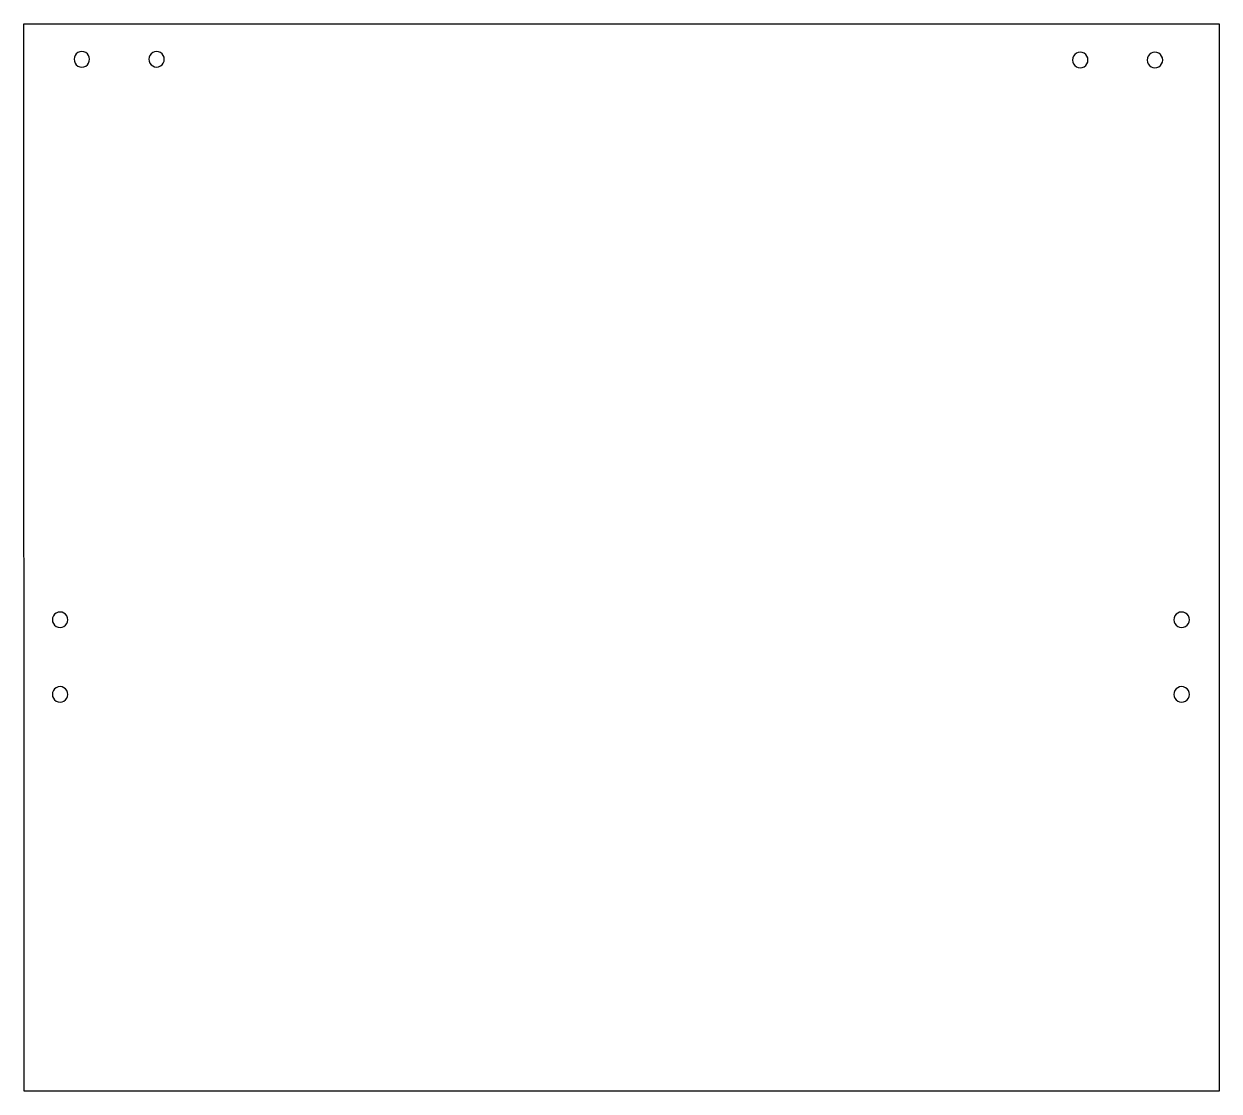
# Model space of a CAD drawing. Header units: millimetres. Extents: x 75 to 415, y 0 to 304.
import ezdxf

# ---------------------------------------------------------------- set-up
doc = ezdxf.new("R2010")
doc.units = ezdxf.units.MM
doc.layers.get('0').update_dxf_attribs({"linetype": 'CONTINUOUS'})

msp = doc.modelspace()

# ---------------------------------------------------------------- linework, layer by layer
msp.add_lwpolyline([(415.116476, 0.123521), (75.210746, 0.123521), (75.123562, 303.641303), (415.116476, 303.641303)], close=True)
for points in [[(92.707913, 295.496963, -508.4), (92.024522, 295.894079, -508.4), (91.180624, 295.894079, -508.4), (90.497233, 295.496963, -508.4)], [(113.952668, 295.481598, -508.4), (113.271964, 295.874602, -508.4), (112.433306, 295.874602, -508.4), (111.752605, 295.481598, -508.4)], [(90.497233, 295.496963, -508.4), (89.813842, 295.099847, -508.4), (89.396, 294.366655, -508.4), (89.402651, 293.576287, -508.4)], [(89.402651, 293.576287, -508.4), (89.396, 292.78592, -508.4), (89.813842, 292.052728, -508.4), (90.497233, 291.655612, -508.4)], [(93.802495, 293.576287, -508.4), (93.809147, 294.366655, -508.4), (93.391304, 295.099847, -508.4), (92.707913, 295.496963, -508.4)], [(92.707913, 291.655612, -508.4), (93.391304, 292.052728, -508.4), (93.809146, 292.78592, -508.4), (93.802495, 293.576287, -508.4)], [(111.752605, 295.481598, -508.4), (111.071901, 295.088595, -508.4), (110.652573, 294.362294, -508.4), (110.652573, 293.576287, -508.4)], [(110.652573, 293.576287, -508.4), (110.652573, 292.79028, -508.4), (111.071901, 292.06398, -508.4), (111.752605, 291.670977, -508.4)], [(115.0527, 293.576287, -508.4), (115.0527, 294.362294, -508.4), (114.63337, 295.088595, -508.4), (113.952668, 295.481598, -508.4)], [(113.952668, 291.670977, -508.4), (114.63337, 292.06398, -508.4), (115.0527, 292.79028, -508.4), (115.0527, 293.576287, -508.4)], [(374.522301, 295.281599, -508.4), (373.841608, 294.888596, -508.4), (373.422296, 294.162295, -508.4), (373.422296, 293.376288, -508.4)], [(373.422296, 293.376288, -508.4), (373.422296, 292.590281, -508.4), (373.841608, 291.863981, -508.4), (374.522301, 291.470978, -508.4)], [(376.722338, 295.281599, -508.4), (376.041645, 295.674603, -508.4), (375.202995, 295.674603, -508.4), (374.522301, 295.281599, -508.4)], [(377.82237, 293.376288, -508.4), (377.82237, 294.162295, -508.4), (377.403032, 294.888596, -508.4), (376.722338, 295.281599, -508.4)], [(376.722338, 291.470978, -508.4), (377.403032, 291.863981, -508.4), (377.82237, 292.590281, -508.4), (377.82237, 293.376288, -508.4)], [(395.771994, 295.281599, -508.4), (395.091274, 294.888596, -508.4), (394.671963, 294.162295, -508.4), (394.671963, 293.376288, -508.4)], [(394.671963, 293.376288, -508.4), (394.671963, 292.590281, -508.4), (395.091274, 291.863981, -508.4), (395.771994, 291.470978, -508.4)], [(397.972031, 295.281599, -508.4), (397.291311, 295.674603, -508.4), (396.452688, 295.674603, -508.4), (395.771994, 295.281599, -508.4)], [(399.072063, 293.376288, -508.4), (399.072063, 294.162295, -508.4), (398.652725, 294.888596, -508.4), (397.972031, 295.281599, -508.4)], [(397.972031, 291.470978, -508.4), (398.652725, 291.863981, -508.4), (399.072063, 292.590281, -508.4), (399.072063, 293.376288, -508.4)], [(90.497233, 291.655612, -508.4), (91.180624, 291.258495, -508.4), (92.024522, 291.258495, -508.4), (92.707913, 291.655612, -508.4)], [(111.752605, 291.670977, -508.4), (112.433306, 291.277973, -508.4), (113.271964, 291.277973, -508.4), (113.952668, 291.670977, -508.4)], [(374.522301, 291.470978, -508.4), (375.202995, 291.077974, -508.4), (376.041645, 291.077974, -508.4), (376.722338, 291.470978, -508.4)], [(395.771994, 291.470978, -508.4), (396.452688, 291.077974, -508.4), (397.291311, 291.077974, -508.4), (397.972031, 291.470978, -508.4)], [(84.312604, 136.077809, -508.4), (83.631902, 135.684805, -508.4), (83.212573, 134.958505, -508.4), (83.212573, 134.172497, -508.4)], [(86.512668, 136.077809, -508.4), (85.831966, 136.470813, -508.4), (84.993306, 136.470813, -508.4), (84.312604, 136.077809, -508.4)], [(87.612699, 134.172497, -508.4), (87.612699, 134.958505, -508.4), (87.19337, 135.684805, -508.4), (86.512668, 136.077809, -508.4)], [(403.362017, 136.077809, -508.4), (402.681297, 135.684805, -508.4), (402.261985, 134.958505, -508.4), (402.261985, 134.172497, -508.4)], [(405.562054, 136.077809, -508.4), (404.881334, 136.470813, -508.4), (404.042684, 136.470813, -508.4), (403.362017, 136.077809, -508.4)], [(406.662033, 134.172497, -508.4), (406.662033, 134.958505, -508.4), (406.242748, 135.684805, -508.4), (405.562054, 136.077809, -508.4)], [(83.212573, 134.172497, -508.4), (83.212573, 133.386491, -508.4), (83.631902, 132.660189, -508.4), (84.312604, 132.267185, -508.4)], [(86.512668, 132.267185, -508.4), (87.19337, 132.660189, -508.4), (87.612699, 133.386491, -508.4), (87.612699, 134.172497, -508.4)], [(402.261985, 134.172497, -508.4), (402.261985, 133.386491, -508.4), (402.681297, 132.660189, -508.4), (403.362017, 132.267185, -508.4)], [(405.562054, 132.267185, -508.4), (406.242748, 132.660189, -508.4), (406.662033, 133.386491, -508.4), (406.662033, 134.172497, -508.4)], [(84.312604, 132.267185, -508.4), (84.993306, 131.874183, -508.4), (85.831966, 131.874183, -508.4), (86.512668, 132.267185, -508.4)], [(403.362017, 132.267185, -508.4), (404.042684, 131.874183, -508.4), (404.881334, 131.874183, -508.4), (405.562054, 132.267185, -508.4)], [(84.312604, 114.8578, -508.4), (83.631902, 114.464796, -508.4), (83.212573, 113.738499, -508.4), (83.212573, 112.95249, -508.4)], [(83.212573, 112.95249, -508.4), (83.212573, 112.166485, -508.4), (83.631902, 111.440182, -508.4), (84.312604, 111.047178, -508.4)], [(86.512668, 114.8578, -508.4), (85.831966, 115.250802, -508.4), (84.993306, 115.250802, -508.4), (84.312604, 114.8578, -508.4)], [(87.612699, 112.95249, -508.4), (87.612699, 113.738499, -508.4), (87.19337, 114.464796, -508.4), (86.512668, 114.8578, -508.4)], [(86.512668, 111.047178, -508.4), (87.19337, 111.440182, -508.4), (87.612699, 112.166485, -508.4), (87.612699, 112.95249, -508.4)], [(403.362017, 114.8578, -508.4), (402.681297, 114.464796, -508.4), (402.261985, 113.738499, -508.4), (402.261985, 112.95249, -508.4)], [(402.261985, 112.95249, -508.4), (402.261985, 112.166485, -508.4), (402.681297, 111.440182, -508.4), (403.362017, 111.047178, -508.4)], [(405.562054, 114.8578, -508.4), (404.881334, 115.250802, -508.4), (404.042684, 115.250802, -508.4), (403.362017, 114.8578, -508.4)], [(406.662033, 112.95249, -508.4), (406.662033, 113.738499, -508.4), (406.242748, 114.464796, -508.4), (405.562054, 114.8578, -508.4)], [(405.562054, 111.047178, -508.4), (406.242748, 111.440182, -508.4), (406.662033, 112.166485, -508.4), (406.662033, 112.95249, -508.4)], [(84.312604, 111.047178, -508.4), (84.993306, 110.654177, -508.4), (85.831966, 110.654177, -508.4), (86.512668, 111.047178, -508.4)], [(403.362017, 111.047178, -508.4), (404.042684, 110.654177, -508.4), (404.881334, 110.654177, -508.4), (405.562054, 111.047178, -508.4)]]:
    msp.add_open_spline(points, degree=3)

doc.saveas('drawing.dxf')
